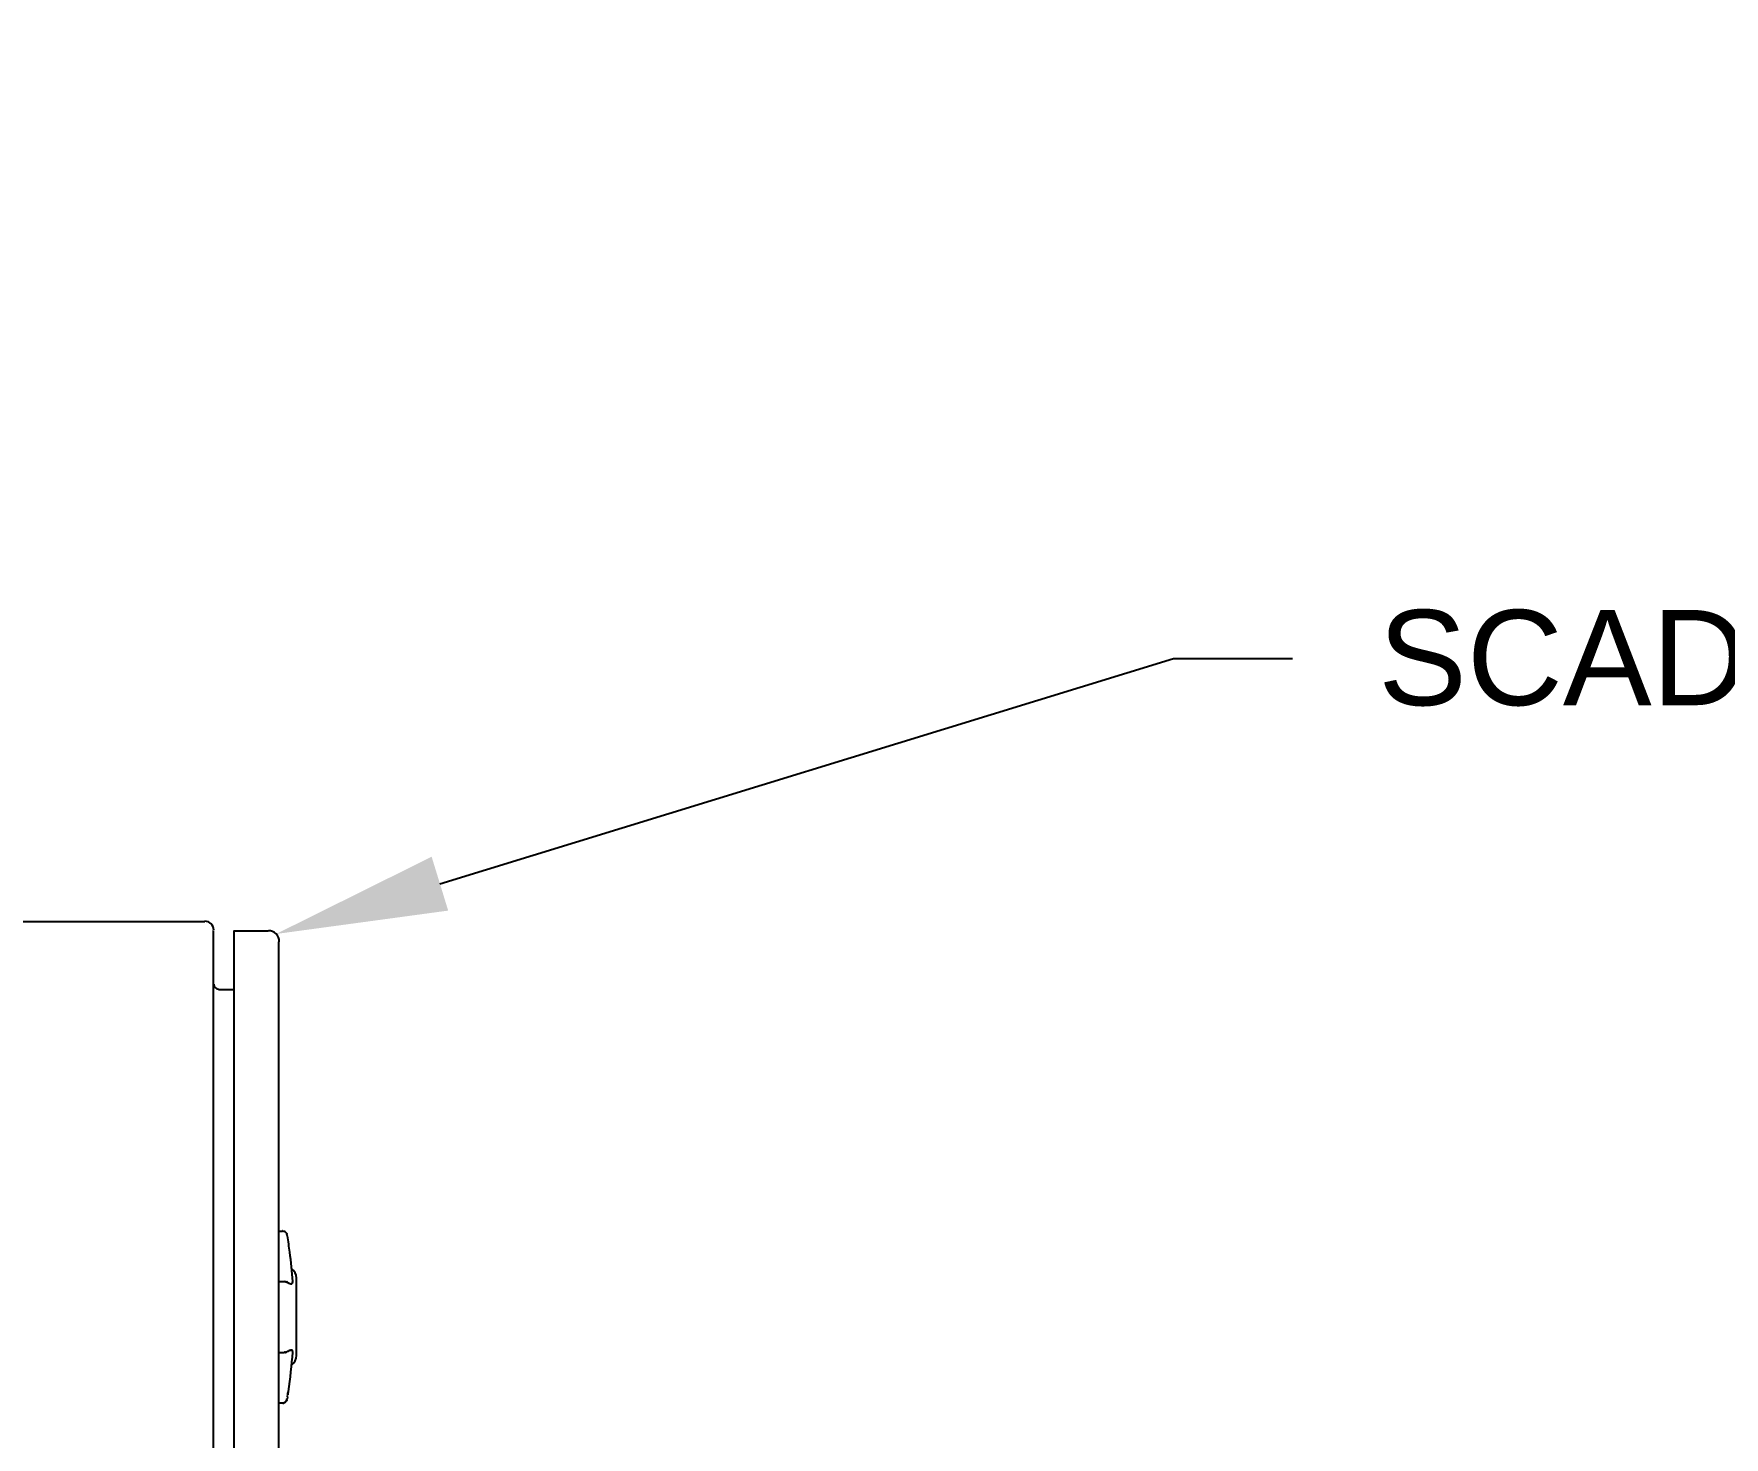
# Paper-space layout 'PV12-03 PCS AUX RACK DETAILS (2)' of a CAD drawing. Header units: feet. Extents: x 5 to 119, y -1 to 23.
# Drawn here: x 23.555 to 25.33, y 12.958 to 14.432 of the extents above; entities that cross this region are included whole.
import ezdxf
from ezdxf import colors
from ezdxf.entities.mleader import LeaderData, LeaderLine
from ezdxf.enums import TextEntityAlignment as Align
from ezdxf.math import Vec2, Vec3

# ---------------------------------------------------------------- set-up
doc = ezdxf.new("R2018")
doc.units = ezdxf.units.FT
doc.header["$MEASUREMENT"] = 0
doc.layers.add('E-EQPM-CAB', color=5, linetype='Continuous')
doc.layers.add('G-ANNO-TEXT', color=1, linetype='Continuous')
doc.styles.add('NEI-A', font='arial.ttf')

# ---------------------------------------------------------------- blocks, each defined once
blk = doc.blocks.new('DETAIL_TITLE')
at = {"style": 'NEI-A', "flags": 8}
blk.add_attdef('#', text='', height=0.25, dxfattribs=at).set_placement((0.5922, -0.5109), align=Align.MIDDLE_CENTER)
at = {"lineweight": 30, "flags": 104}
blk.add_attdef('DETAIL_TITLE', text='', height=0.25, dxfattribs=at).set_placement((0.9099, -0.5251), align=Align.BOTTOM_LEFT)
at = {"style": 'NEI-A'}
for tag, p in [('SCALE:', (0.9386, -0.7379)), ('1"_=_', (1.5474, -0.7379))]:
    blk.add_attdef(tag, text='', height=0.1094, dxfattribs=at).set_placement(p, align=Align.BOTTOM_LEFT)

psp = doc.layouts.new('PV12-03 PCS AUX RACK DETAILS (2)')

# ---------------------------------------------------------------- linework, layer by layer
at = {"layer": 'E-EQPM-CAB', "lineweight": 25}
for points in [[(23.7344, 13.4997), (23.1436, 13.4997)], [(23.7436, 11.5401), (23.7436, 13.4906)], [(23.8011, 13.4897), (23.7649, 13.4897), (23.7649, 13.4785), (23.7649, 11.5488), (23.7649, 11.5376), (23.8011, 11.5376)], [(23.8124, 11.5488), (23.8124, 13.4785)], [(23.749, 13.4285), (23.7649, 13.4285)], [(23.8124, 13.1747), (23.8157, 13.1747)], [(23.8224, 13.161), (23.8224, 13.161)], [(23.8232, 13.156), (23.8232, 13.156)], [(23.8236, 13.1514), (23.8236, 13.1514)], [(23.8178, 13.1214), (23.8124, 13.1214)], [(23.8182, 13.121), (23.8182, 13.121)], [(23.8219, 13.1201), (23.8219, 13.1201)], [(23.8265, 13.1206), (23.8265, 13.1206)], [(23.8307, 13.0439), (23.8307, 13.1251)], [(23.8124, 13.0472), (23.8178, 13.0472)], [(23.8207, 13.0485), (23.8207, 13.0485)], [(23.8219, 13.0485), (23.8219, 13.0485)], [(23.8219, 13.0481), (23.8219, 13.0481)], [(23.8257, 13.0335), (23.8257, 13.0335)], [(23.824, 13.0193), (23.824, 13.0193)], [(23.8207, 12.9993), (23.8207, 12.9993)], [(23.8207, 12.9993), (23.8207, 12.9993)], [(23.8207, 12.9985), (23.8207, 12.9985)], [(23.8207, 12.9985), (23.8207, 12.9985)], [(23.8211, 13.001), (23.8211, 13.0006)], [(23.8211, 13.0006), (23.8211, 13.0006)], [(23.8211, 12.9997), (23.8211, 12.9997)], [(23.8211, 12.9993), (23.8211, 12.9993)], [(23.8211, 12.9989), (23.8211, 12.9989)], [(23.8211, 12.9989), (23.8211, 12.9989)], [(23.8215, 13.0035), (23.8219, 13.0039), (23.8219, 13.0043), (23.8219, 13.0047)], [(23.8215, 13.0031), (23.8215, 13.0031)], [(23.8215, 13.001), (23.8215, 13.0014), (23.8215, 13.0018), (23.8215, 13.0022)], [(23.8219, 13.0056), (23.8219, 13.0056)], [(23.8219, 13.0051), (23.8219, 13.0051)], [(23.8219, 13.0047), (23.8219, 13.0047)], [(23.8219, 13.0039), (23.8219, 13.0039)], [(23.8224, 13.0076), (23.8224, 13.0076)], [(23.8224, 13.0072), (23.8224, 13.0072)], [(23.8232, 13.0126), (23.8232, 13.0126)], [(23.8157, 12.9939), (23.8124, 12.9939)], [(23.8157, 12.9943), (23.8157, 12.9943)], [(23.8157, 12.9939), (23.8157, 12.9939)], [(23.8161, 12.9943), (23.8161, 12.9943)], [(23.8161, 12.9939), (23.8161, 12.9939)]]:
    psp.add_lwpolyline(points, dxfattribs=at)
for points in [[(23.8166, 13.1747, 0.020121), (23.8164, 13.1747, -0.001902), (23.8169, 13.1747, 0.012392), (23.8167, 13.1747)], [(23.8196, 13.1731, 0.012355), (23.8195, 13.1733, 0.011543), (23.8193, 13.1735, 0.012772), (23.8191, 13.1737, 0.01296), (23.8189, 13.1738)], [(23.8206, 13.1722, 0.010709), (23.8205, 13.1724, 0.012317), (23.8203, 13.1725)], [(23.8269, 13.1219, 0.014586), (23.8238, 13.1525, 0.008274), (23.8213, 13.1698, 0.000426), (23.8211, 13.1705, 0.02261), (23.8209, 13.171)], [(23.8186, 13.1214, 0.000849), (23.8184, 13.1214, 0.008151), (23.8181, 13.1214, -0.006083), (23.8182, 13.1214)], [(23.8219, 13.0032, 0.000354), (23.822, 13.0041, 0.000495), (23.8222, 13.0054)]]:
    psp.add_lwpolyline(points, format="xyb", dxfattribs=at)
psp.add_lwpolyline([(23.8173, 13.1745, 0.01131), (23.8171, 13.1746, -0.010911)], format="xyb", close=True, dxfattribs=at)
for centre, radius, start, end in [((23.7346, 13.4908), 0.00938, 0.0004, 89.9996), ((23.8013, 13.4787), 0.0115, 0.0002, 89.9998), ((23.7492, 13.4341), 0.00521, 180.0014, 269.9986), ((23.8159, 13.1681), 0.00708, 87.5434, 89.9802), ((23.8167, 13.173), 0.00171, 80.1779, 82.3287), ((23.8159, 13.1694), 0.00533, 69.1674, 71.7727), ((23.8159, 13.1699), 0.00528, 66.3982, 69.1426), ((23.8158, 13.1693), 0.00547, 63.7743, 66.3359), ((23.8159, 13.1699), 0.0052, 60.8433, 63.6592), ((23.8159, 13.1695), 0.00526, 58.1254, 60.8687), ((23.8158, 13.1699), 0.00531, 55.2806, 58.0663), ((23.8157, 13.1698), 0.00546, 41.3713, 44.0678), ((23.8159, 13.1695), 0.00521, 38.4743, 41.2448), ((23.8158, 13.1699), 0.00533, 35.7193, 38.4593), ((23.8162, 13.1697), 0.00481, 32.8885, 35.81), ((23.8181, 13.1704), 0.00264, 14.3703, 21.9508), ((23.7792, 13.1547), 0.0447, 21.7706, 22.3179), ((23.8141, 13.1688), 0.00753, 25.369, 27.4108), ((23.8203, 13.1717), 0.000781, 21.7193, 25.8658), ((23.8171, 13.1043), 0.0171, 85.5183, 85.8826), ((23.8173, 13.1079), 0.0135, 84.3033, 84.7556), ((23.818, 13.1126), 0.00883, 83.5692, 84.2009), ((23.8177, 13.1125), 0.00884, 81.6452, 82.3163), ((23.8183, 13.1154), 0.00599, 82.7442, 83.6999), ((23.8181, 13.1133), 0.00812, 82.1728, 82.9143), ((23.8177, 13.1128), 0.00896, 79.7631, 80.4285), ((23.8181, 13.1131), 0.00868, 80.9846, 81.6616), ((23.8182, 13.115), 0.00638, 78.2623, 79.1188), ((23.8181, 13.1133), 0.0081, 80.4188, 81.1191), ((23.818, 13.1126), 0.00882, 79.0872, 79.7566), ((23.8181, 13.1132), 0.00818, 77.6727, 78.3662), ((23.8173, 13.1105), 0.011, 75.9926, 76.5066), ((23.818, 13.1129), 0.00886, 76.5123, 77.1771), ((23.8175, 13.1102), 0.0117, 77.1209, 77.6307), ((23.8177, 13.112), 0.00948, 74.0457, 74.6105), ((23.8181, 13.1123), 0.00909, 75.3103, 75.9616), ((23.818, 13.1133), 0.00811, 71.6427, 72.3259), ((23.8177, 13.112), 0.00938, 69.7412, 70.3311), ((23.8179, 13.1121), 0.00923, 69.2036, 69.8423), ((23.8183, 13.1136), 0.00819, 68.5114, 69.186), ((23.8197, 13.1167), 0.00433, 67.6467, 68.9282), ((23.8197, 13.1167), 0.0044, 65.7986, 66.7134), ((23.8237, 13.1247), 0.00443, 243.366, 244.474), ((23.8153, 13.1064), 0.0156, 65.167, 65.6505), ((23.8448, 13.166), 0.0511, 243.2168, 243.4053), ((23.8267, 13.1301), 0.0107, 245.1521, 245.8568), ((23.8281, 13.1326), 0.0136, 244.7943, 245.3109), ((23.8289, 13.1352), 0.016, 246.274, 246.7378), ((23.828, 13.133), 0.0137, 245.7211, 246.2372), ((23.828, 13.133), 0.0137, 246.8604, 247.3796), ((23.834, 13.1484), 0.0305, 248.4877, 248.7339), ((23.832, 13.1422), 0.0237, 247.4737, 247.775), ((23.818, 13.1254), 0.0127, 0.0001, 52.4166), ((23.8255, 13.1208), 0.00103, 306.0636, 309.5932), ((23.8254, 13.1208), 0.00109, 320.5641, 323.7813), ((23.8254, 13.1208), 0.00114, 323.7014, 326.8383), ((23.8253, 13.1209), 0.00128, 330.2518, 332.9), ((23.8246, 13.1212), 0.00194, 358.8115, 2.8826), ((23.826, 13.1206), 0.000864, 312.4901, 316.7347), ((23.8259, 13.1208), 0.00109, 309.7372, 313.1739), ((23.8257, 13.1209), 0.0013, 317.0932, 320.0491), ((23.8256, 13.1207), 0.00132, 327.1149, 330.4306), ((23.8254, 13.1208), 0.0015, 336.1779, 339.0827), ((23.8256, 13.1207), 0.00129, 333.1842, 336.4114), ((23.8253, 13.1207), 0.00168, 339.0406, 341.858), ((23.8223, 13.1212), 0.00461, 3.0594, 5.8566), ((23.8241, 13.1212), 0.00283, 353.5792, 355.2774), ((23.8238, 13.1212), 0.00318, 355.2321, 356.8221), ((23.8252, 13.1211), 0.00173, 348.7292, 351.3853), ((23.8256, 13.1207), 0.00138, 350.9866, 353.954), ((23.8253, 13.1208), 0.00169, 341.861, 344.2259), ((23.8252, 13.1207), 0.00174, 346.6829, 349.3303), ((23.8254, 13.1207), 0.00154, 344.2629, 347.0672), ((23.8282, 13.1331), 0.0144, 247.8685, 248.35), ((23.8286, 13.1345), 0.0158, 249.5204, 249.9753), ((23.8264, 13.1282), 0.00885, 249.9282, 250.6865), ((23.8279, 13.1326), 0.0134, 250.7644, 251.2946), ((23.8278, 13.1331), 0.0138, 252.0318, 252.5552), ((23.8288, 13.1355), 0.0165, 251.53, 251.9232), ((23.8262, 13.1271), 0.00768, 252.5609, 253.4276), ((23.8273, 13.1311), 0.0119, 253.3366, 253.9057), ((23.8258, 13.1262), 0.00692, 253.9724, 254.8888), ((23.8262, 13.1279), 0.00854, 254.8141, 255.6384), ((23.8266, 13.1294), 0.00977, 255.8609, 256.4898), ((23.8259, 13.1268), 0.00706, 258.414, 259.3298), ((23.827, 13.1301), 0.0109, 256.704, 257.3039), ((23.826, 13.1276), 0.00837, 259.5069, 260.1947), ((23.8259, 13.1252), 0.00584, 257.3389, 258.344), ((23.826, 13.1263), 0.00703, 260.4166, 261.3372), ((23.8253, 13.1225), 0.00278, 261.074, 263.0167), ((23.8255, 13.1239), 0.00458, 262.6844, 264.0027), ((23.8255, 13.1235), 0.00422, 265.5683, 266.9704), ((23.8254, 13.1222), 0.00247, 263.7955, 265.7688), ((23.8255, 13.1216), 0.00232, 266.5841, 268.8545), ((23.8255, 13.1245), 0.0048, 268.8191, 269.9361), ((23.8255, 13.1213), 0.00203, 269.999, 272.4305), ((23.8255, 13.1221), 0.00275, 272.3143, 274.2434), ((23.8255, 13.121), 0.00168, 274.0782, 276.9584), ((23.8255, 13.121), 0.00129, 278.7115, 281.984), ((23.8255, 13.121), 0.00131, 281.8469, 284.9537), ((23.8255, 13.1209), 0.00116, 284.7733, 287.9249), ((23.8255, 13.1213), 0.00199, 276.6325, 279.1833), ((23.8255, 13.1207), 0.000979, 291.2922, 295.1011), ((23.8255, 13.1208), 0.00149, 288.0534, 291.176), ((23.8259, 13.1209), 0.00116, 295.0786, 298.3661), ((23.8259, 13.1208), 0.00105, 298.7013, 302.4005), ((23.8259, 13.1208), 0.00103, 302.3037, 306.0356), ((23.8255, 13.0426), 0.0069, 111.9492, 112.6836), ((23.8255, 13.0434), 0.00643, 110.8763, 111.5917), ((23.826, 13.0423), 0.00745, 109.7195, 110.3856), ((23.8254, 13.0451), 0.00448, 106.6994, 107.6258), ((23.825, 13.0465), 0.0031, 102.4904, 103.733), ((23.8253, 13.0455), 0.00414, 103.7915, 104.7616), ((23.8253, 13.0456), 0.00415, 97.4567, 98.4318), ((23.8253, 13.047), 0.00275, 94.5492, 96.0219), ((23.8254, 13.0463), 0.0034, 93.8009, 94.8863), ((23.8254, 13.0468), 0.00292, 92.9963, 94.2057), ((23.8255, 13.0484), 0.000903, 75.2565, 77.9908), ((23.8254, 13.0476), 0.00215, 77.7214, 79.2673), ((23.8255, 13.0484), 0.00135, 73.3483, 75.604), ((23.8259, 13.0484), 0.000901, 67.9872, 70.7786), ((23.8259, 13.0487), 0.00101, 66.129, 68.7815), ((23.8258, 13.0485), 0.00125, 63.3235, 65.3914), ((23.826, 13.0489), 0.00084, 56.1329, 59.0587), ((23.8258, 13.0486), 0.0012, 58.6325, 60.7771), ((23.8261, 13.0486), 0.000663, 60.367, 64.0665), ((23.8261, 13.049), 0.000694, 52.9442, 56.6468), ((23.8259, 13.0487), 0.00103, 49.3099, 51.6512), ((23.818, 13.0624), 0.0148, 270.1757, 270.6946), ((23.818, 13.0515), 0.00429, 270.9625, 271.931), ((23.818, 13.0561), 0.0085, 272.5303, 273.2143), ((23.818, 13.0558), 0.00819, 273.9327, 274.6547), ((23.818, 13.0561), 0.00849, 274.6142, 275.2975), ((23.8177, 13.0559), 0.00827, 276.4592, 277.1944), ((23.8181, 13.0558), 0.00811, 275.2875, 275.9898), ((23.8179, 13.0567), 0.00908, 277.0802, 277.6989), ((23.8178, 13.0562), 0.00858, 279.0461, 279.7289), ((23.8182, 13.0547), 0.00708, 277.7456, 278.5473), ((23.8179, 13.055), 0.00731, 280.261, 281.0624), ((23.8178, 13.058), 0.0108, 278.3811, 278.9403), ((23.8184, 13.0543), 0.00665, 279.4763, 280.3129), ((23.8182, 13.0553), 0.00764, 280.7824, 281.5012), ((23.8179, 13.0565), 0.00885, 282.7117, 283.3771), ((23.8186, 13.0533), 0.00552, 285.012, 286.0385), ((23.8178, 13.0562), 0.00848, 285.7346, 286.4095), ((23.8182, 13.056), 0.00835, 283.1815, 283.8624), ((23.818, 13.0562), 0.00895, 283.9278, 284.5833), ((23.8188, 13.0535), 0.00579, 284.4319, 285.4316), ((23.818, 13.0562), 0.00848, 286.9868, 287.6607), ((23.8174, 13.0585), 0.0109, 286.4545, 286.9865), ((23.8178, 13.0572), 0.0094, 289.3205, 289.9554), ((23.8177, 13.0571), 0.00941, 289.8955, 290.4842), ((23.8431, 12.9932), 0.0593, 111.6553, 111.831), ((23.8175, 13.0575), 0.0101, 290.3276, 290.9369), ((23.8192, 13.0538), 0.00573, 291.6437, 293.2365), ((23.8171, 13.0581), 0.0107, 293.1985, 294.4925), ((23.8322, 13.0278), 0.023, 116.4298, 116.9139), ((23.8267, 13.0392), 0.0102, 115.6354, 116.3604), ((23.8255, 13.0417), 0.0075, 113.4108, 114.09), ((23.2998, 13.0845), 0.5284, 351.4906, 356.0016), ((23.818, 13.0441), 0.0127, 307.5834, 359.9999), ((23.8254, 13.0484), 0.00107, 3.6664, 6.3897), ((23.8257, 13.0484), 0.00127, 6.6211, 9.1664), ((23.826, 13.0484), 0.000958, 4.8452, 7.7337), ((23.8238, 13.0483), 0.0031, 359.8102, 0.9488), ((23.8233, 13.0482), 0.00361, 358.0581, 359.1015), ((23.8223, 13.048), 0.00466, 354.9772, 355.9227), ((23.8084, 13.0013), 0.0129, 350.3807, 350.9388), ((23.8147, 13.0008), 0.00667, 350.4932, 351.2645), ((23.8247, 12.9997), 0.0033, 170.1694, 171.2656), ((23.8266, 12.9996), 0.00515, 170.3668, 171.2446), ((23.8073, 13.0047), 0.0144, 350.8652, 351.4104), ((23.8256, 13.0026), 0.00376, 170.4608, 171.447), ((23.8276, 13.0019), 0.00591, 170.7793, 171.6033), ((23.801, 13.0069), 0.0212, 350.908, 351.3217), ((23.8307, 13.0025), 0.00877, 170.8786, 171.5217), ((23.7923, 13.0103), 0.0301, 351.239, 351.6025), ((23.8324, 13.0035), 0.0104, 170.9584, 171.55), ((23.8052, 13.0069), 0.0171, 351.1355, 351.618), ((23.8159, 13.0013), 0.00698, 270.0013, 270.7567)]:
    psp.add_arc(centre, radius, start, end, dxfattribs=at)
for points in [[(23.8188, 13.1218), (23.8188, 13.1218), (23.8187, 13.1218), (23.8187, 13.1218)], [(23.8201, 13.1211), (23.8201, 13.1211), (23.8201, 13.1211), (23.82, 13.1211)], [(23.8206, 13.121), (23.8206, 13.121), (23.8205, 13.121), (23.8205, 13.121)], [(23.8206, 13.121), (23.8206, 13.121), (23.8205, 13.121), (23.8205, 13.121)], [(23.8207, 13.1209), (23.8207, 13.1209), (23.8206, 13.1209), (23.8206, 13.121)], [(23.8209, 13.1213), (23.8209, 13.1213), (23.8208, 13.1213), (23.8208, 13.1214)], [(23.8209, 13.1208), (23.8208, 13.1208), (23.8208, 13.1208), (23.8208, 13.1209)], [(23.8211, 13.1205), (23.8211, 13.1205), (23.8211, 13.1205), (23.8211, 13.1205)], [(23.8213, 13.1206), (23.8213, 13.1207), (23.8213, 13.1207), (23.8212, 13.1207)], [(23.8217, 13.1205), (23.8216, 13.1206), (23.8216, 13.1206), (23.8215, 13.1206)], [(23.8221, 13.1202), (23.8221, 13.1202), (23.8221, 13.1202), (23.8221, 13.1202)], [(23.823, 13.1202), (23.823, 13.1202), (23.8231, 13.1201), (23.8231, 13.1201)], [(23.8269, 13.1214), (23.8269, 13.1216), (23.8269, 13.1217), (23.8269, 13.1219)], [(23.8269, 13.121), (23.8269, 13.121), (23.8269, 13.1211), (23.8269, 13.1212)], [(23.8224, 13.0491), (23.8224, 13.0491), (23.8224, 13.049), (23.8224, 13.049)], [(23.8226, 13.0492), (23.8226, 13.0492), (23.8225, 13.0492), (23.8225, 13.0492)], [(23.8228, 13.049), (23.8228, 13.0489), (23.8228, 13.0489), (23.8228, 13.0489)], [(23.823, 13.0495), (23.823, 13.0494), (23.8229, 13.0494), (23.8229, 13.0494)], [(23.8231, 13.0491), (23.823, 13.0491), (23.823, 13.0491), (23.823, 13.0491)], [(23.8233, 13.0492), (23.8233, 13.0492), (23.8232, 13.0492), (23.8232, 13.0491)], [(23.8233, 13.049), (23.8233, 13.049), (23.8233, 13.049), (23.8232, 13.049)], [(23.8233, 13.0491), (23.8233, 13.0491), (23.8233, 13.0491), (23.8233, 13.0491)], [(23.8235, 13.0495), (23.8235, 13.0495), (23.8235, 13.0495), (23.8235, 13.0495)], [(23.8237, 13.0493), (23.8236, 13.0493), (23.8236, 13.0493), (23.8236, 13.0493)], [(23.8238, 13.0493), (23.8238, 13.0493), (23.8238, 13.0493), (23.8237, 13.0493)], [(23.8237, 13.0493), (23.8237, 13.0493), (23.8237, 13.0493), (23.8237, 13.0493)], [(23.8238, 13.049), (23.8237, 13.049), (23.8237, 13.049), (23.8237, 13.049)], [(23.8239, 13.0494), (23.8238, 13.0494), (23.8238, 13.0494), (23.8238, 13.0494)], [(23.8239, 13.0494), (23.8239, 13.0494), (23.8239, 13.0494), (23.8238, 13.0494)], [(23.8241, 13.0493), (23.8241, 13.0493), (23.824, 13.0493), (23.824, 13.0493)], [(23.8242, 13.0494), (23.8241, 13.0494), (23.8241, 13.0494), (23.8241, 13.0494)], [(23.8242, 13.0494), (23.8242, 13.0494), (23.8241, 13.0494), (23.8241, 13.0494)], [(23.8245, 13.0496), (23.8245, 13.0496), (23.8244, 13.0496), (23.8244, 13.0496)], [(23.8246, 13.0496), (23.8246, 13.0496), (23.8245, 13.0496), (23.8245, 13.0496)], [(23.8246, 13.0492), (23.8246, 13.0492), (23.8246, 13.0492), (23.8245, 13.0492)], [(23.8245, 13.0492), (23.8245, 13.0492), (23.8245, 13.0492), (23.8245, 13.0492)], [(23.8245, 13.0491), (23.8245, 13.0491), (23.8245, 13.0491), (23.8245, 13.0491)], [(23.8247, 13.0491), (23.8246, 13.0491), (23.8246, 13.0491), (23.8246, 13.0491)], [(23.8248, 13.0493), (23.8248, 13.0493), (23.8248, 13.0492), (23.8247, 13.0492)], [(23.8249, 13.0497), (23.8249, 13.0496), (23.8249, 13.0496), (23.8248, 13.0496)], [(23.825, 13.0497), (23.825, 13.0497), (23.825, 13.0497), (23.825, 13.0497)], [(23.8252, 13.0497), (23.8252, 13.0497), (23.8251, 13.0497), (23.8251, 13.0497)], [(23.8254, 13.0493), (23.8254, 13.0493), (23.8253, 13.0493), (23.8253, 13.0493)], [(23.8255, 13.0497), (23.8255, 13.0497), (23.8254, 13.0497), (23.8254, 13.0497)], [(23.8254, 13.0497), (23.8254, 13.0497), (23.8254, 13.0497), (23.8254, 13.0497)], [(23.8255, 13.0497), (23.8255, 13.0497), (23.8255, 13.0497), (23.8255, 13.0497)], [(23.8256, 13.0493), (23.8256, 13.0493), (23.8255, 13.0493), (23.8255, 13.0493)], [(23.8256, 13.0497), (23.8256, 13.0497), (23.8256, 13.0497), (23.8256, 13.0497)], [(23.8256, 13.0497), (23.8256, 13.0497), (23.8256, 13.0497), (23.8256, 13.0497)], [(23.8258, 13.0497), (23.8257, 13.0497), (23.8257, 13.0497), (23.8257, 13.0497)], [(23.8257, 13.0497), (23.8257, 13.0497), (23.8257, 13.0497), (23.8257, 13.0497)], [(23.8258, 13.0493), (23.8257, 13.0493), (23.8257, 13.0493), (23.8257, 13.0493)], [(23.8258, 13.0497), (23.8258, 13.0497), (23.8258, 13.0497), (23.8258, 13.0497)], [(23.8261, 13.0491), (23.8261, 13.0491), (23.8261, 13.0491), (23.8261, 13.0491)], [(23.8262, 13.0493), (23.8262, 13.0493), (23.8262, 13.0493), (23.8262, 13.0493)], [(23.8262, 13.049), (23.8262, 13.049), (23.8262, 13.049), (23.8262, 13.0491)], [(23.8263, 13.049), (23.8262, 13.049), (23.8262, 13.049), (23.8262, 13.049)], [(23.8263, 13.0489), (23.8263, 13.049), (23.8263, 13.049), (23.8263, 13.049)], [(23.8266, 13.0494), (23.8266, 13.0494), (23.8266, 13.0494), (23.8266, 13.0494)], [(23.8266, 13.0492), (23.8266, 13.0492), (23.8266, 13.0492), (23.8266, 13.0492)], [(23.8267, 13.049), (23.8267, 13.049), (23.8267, 13.049), (23.8267, 13.0491)], [(23.8267, 13.0491), (23.8267, 13.0491), (23.8267, 13.0491), (23.8267, 13.0491)], [(23.8267, 13.0491), (23.8267, 13.0491), (23.8267, 13.0491), (23.8267, 13.0491)], [(23.8268, 13.049), (23.8268, 13.049), (23.8267, 13.049), (23.8267, 13.049)], [(23.8268, 13.0489), (23.8268, 13.049), (23.8268, 13.049), (23.8268, 13.049)], [(23.8178, 13.0479), (23.8179, 13.0479), (23.818, 13.0479), (23.8181, 13.0479)], [(23.8184, 13.0476), (23.8184, 13.0476), (23.8184, 13.0476), (23.8184, 13.0476)], [(23.8185, 13.0477), (23.8185, 13.0477), (23.8186, 13.0477), (23.8186, 13.0477)], [(23.8186, 13.0473), (23.8186, 13.0473), (23.8186, 13.0473), (23.8187, 13.0473)], [(23.8194, 13.0478), (23.8195, 13.0478), (23.8195, 13.0478), (23.8195, 13.0479)], [(23.8197, 13.0479), (23.8198, 13.0479), (23.8198, 13.0479), (23.8198, 13.0479)], [(23.8207, 13.0482), (23.8208, 13.0482), (23.8208, 13.0482), (23.8208, 13.0482)], [(23.8207, 13.0477), (23.8207, 13.0477), (23.8207, 13.0477), (23.8208, 13.0477)], [(23.8209, 13.0481), (23.8209, 13.0481), (23.821, 13.0481), (23.821, 13.0481)], [(23.8221, 13.0487), (23.8221, 13.0487), (23.822, 13.0486), (23.822, 13.0486)], [(23.8222, 13.0484), (23.8222, 13.0484), (23.8222, 13.0484), (23.8221, 13.0484)], [(23.8223, 13.0487), (23.8223, 13.0487), (23.8223, 13.0487), (23.8223, 13.0487)], [(23.8224, 13.0486), (23.8224, 13.0486), (23.8223, 13.0486), (23.8223, 13.0486)], [(23.823, 13.0488), (23.8229, 13.0488), (23.8229, 13.0488), (23.8229, 13.0488)], [(23.8263, 13.0489), (23.8263, 13.0489), (23.8263, 13.0489), (23.8263, 13.0489)], [(23.8265, 13.0487), (23.8265, 13.0487), (23.8265, 13.0487), (23.8265, 13.0487)], [(23.8265, 13.0486), (23.8265, 13.0486), (23.8265, 13.0486), (23.8265, 13.0486)], [(23.8265, 13.0484), (23.8265, 13.0484), (23.8265, 13.0484), (23.8265, 13.0484)], [(23.8265, 13.0483), (23.8265, 13.0483), (23.8265, 13.0483), (23.8265, 13.0483)], [(23.8268, 13.0488), (23.8268, 13.0488), (23.8268, 13.0488), (23.8268, 13.0489)], [(23.8268, 13.0489), (23.8268, 13.0489), (23.8268, 13.0489), (23.8268, 13.0489)], [(23.8268, 13.0489), (23.8268, 13.0489), (23.8268, 13.0489), (23.8268, 13.0489)], [(23.8269, 13.0488), (23.8269, 13.0488), (23.8268, 13.0488), (23.8268, 13.0488)], [(23.8269, 13.0487), (23.8269, 13.0487), (23.8269, 13.0488), (23.8269, 13.0488)], [(23.8269, 13.0487), (23.8269, 13.0487), (23.8269, 13.0487), (23.8269, 13.0487)], [(23.8269, 13.0486), (23.8269, 13.0487), (23.8269, 13.0487), (23.8269, 13.0487)], [(23.8269, 13.0485), (23.8269, 13.0486), (23.8269, 13.0486), (23.8269, 13.0486)], [(23.8269, 13.0486), (23.8269, 13.0486), (23.8269, 13.0486), (23.8269, 13.0486)], [(23.8269, 13.0484), (23.8269, 13.0484), (23.8269, 13.0484), (23.8269, 13.0484)], [(23.8269, 13.0482), (23.8269, 13.0482), (23.8269, 13.0482), (23.8269, 13.0483)], [(23.8269, 13.0481), (23.8269, 13.0481), (23.8269, 13.0481), (23.8269, 13.0482)], [(23.8269, 13.0478), (23.8269, 13.0478), (23.8269, 13.0478), (23.8269, 13.0478)], [(23.8269, 13.0477), (23.8269, 13.0477), (23.8269, 13.0477), (23.8269, 13.0477)], [(23.827, 13.0478), (23.827, 13.0479), (23.827, 13.0479), (23.827, 13.0479)], [(23.8194, 12.9957), (23.8194, 12.9957), (23.8194, 12.9957), (23.8194, 12.9957)], [(23.8195, 12.9959), (23.8195, 12.9959), (23.8195, 12.9959), (23.8196, 12.9959)], [(23.8195, 12.9957), (23.8195, 12.9958), (23.8195, 12.9958), (23.8195, 12.9958)], [(23.8195, 12.9957), (23.8195, 12.9957), (23.8195, 12.9957), (23.8195, 12.9957)], [(23.8196, 12.9959), (23.8196, 12.9959), (23.8196, 12.9959), (23.8196, 12.9959)], [(23.8196, 12.9958), (23.8196, 12.9958), (23.8196, 12.9958), (23.8197, 12.9958)], [(23.8196, 12.9958), (23.8196, 12.9958), (23.8196, 12.9958), (23.8196, 12.9958)], [(23.8196, 12.9957), (23.8196, 12.9957), (23.8196, 12.9957), (23.8196, 12.9957)], [(23.8197, 12.9963), (23.8197, 12.9963), (23.8197, 12.9963), (23.8197, 12.9964)], [(23.8197, 12.9957), (23.8197, 12.9957), (23.8197, 12.9957), (23.8197, 12.9957)], [(23.8198, 12.996), (23.8198, 12.996), (23.8198, 12.996), (23.8198, 12.9961)], [(23.8198, 12.9957), (23.8198, 12.9957), (23.8198, 12.9957), (23.8198, 12.9957)], [(23.8199, 12.9962), (23.82, 12.9962), (23.82, 12.9963), (23.82, 12.9963)], [(23.8199, 12.9962), (23.8199, 12.9962), (23.8199, 12.9962), (23.8199, 12.9962)], [(23.8199, 12.996), (23.8199, 12.996), (23.8199, 12.996), (23.8199, 12.996)], [(23.8199, 12.9959), (23.8199, 12.9959), (23.8199, 12.9959), (23.8199, 12.9959)], [(23.8199, 12.9959), (23.82, 12.9959), (23.82, 12.9959), (23.82, 12.9959)], [(23.82, 12.9962), (23.82, 12.9962), (23.82, 12.9962), (23.82, 12.9962)], [(23.82, 12.9962), (23.82, 12.9962), (23.82, 12.9962), (23.82, 12.9962)], [(23.82, 12.9958), (23.82, 12.9958), (23.82, 12.9958), (23.8201, 12.9958)], [(23.82, 12.9957), (23.82, 12.9957), (23.82, 12.9957), (23.82, 12.9957)], [(23.8201, 12.9969), (23.8201, 12.9969), (23.8201, 12.9969), (23.8201, 12.9969)], [(23.8201, 12.9965), (23.8201, 12.9965), (23.8201, 12.9965), (23.8201, 12.9965)], [(23.8201, 12.996), (23.8201, 12.996), (23.8201, 12.9961), (23.8201, 12.9961)], [(23.8201, 12.996), (23.8201, 12.996), (23.8201, 12.996), (23.8201, 12.996)], [(23.8202, 12.9964), (23.8202, 12.9964), (23.8202, 12.9964), (23.8202, 12.9964)], [(23.8203, 12.9968), (23.8203, 12.9968), (23.8203, 12.9968), (23.8203, 12.9968)], [(23.8203, 12.9966), (23.8203, 12.9966), (23.8203, 12.9966), (23.8203, 12.9966)], [(23.8203, 12.9965), (23.8203, 12.9965), (23.8203, 12.9965), (23.8203, 12.9965)], [(23.8203, 12.9963), (23.8203, 12.9963), (23.8203, 12.9963), (23.8203, 12.9963)], [(23.8203, 12.9963), (23.8203, 12.9963), (23.8203, 12.9963), (23.8203, 12.9963)], [(23.8204, 12.9969), (23.8204, 12.9969), (23.8204, 12.997), (23.8204, 12.997)], [(23.8204, 12.9968), (23.8204, 12.9969), (23.8204, 12.9969), (23.8205, 12.9969)], [(23.8204, 12.9969), (23.8204, 12.9969), (23.8204, 12.9969), (23.8204, 12.9969)], [(23.8204, 12.9968), (23.8204, 12.9968), (23.8204, 12.9969), (23.8204, 12.9969)], [(23.8204, 12.9965), (23.8205, 12.9965), (23.8205, 12.9965), (23.8205, 12.9965)], [(23.8204, 12.9964), (23.8204, 12.9964), (23.8204, 12.9964), (23.8204, 12.9964)], [(23.8204, 12.9961), (23.8204, 12.9961), (23.8204, 12.9961), (23.8204, 12.9962)], [(23.8205, 12.9971), (23.8205, 12.9971), (23.8205, 12.9971), (23.8205, 12.9971)], [(23.8205, 12.997), (23.8205, 12.997), (23.8205, 12.997), (23.8205, 12.997)], [(23.8205, 12.9969), (23.8205, 12.9969), (23.8205, 12.9969), (23.8205, 12.9969)], [(23.8205, 12.9968), (23.8205, 12.9968), (23.8205, 12.9968), (23.8205, 12.9968)], [(23.8205, 12.9968), (23.8205, 12.9968), (23.8205, 12.9968), (23.8205, 12.9968)], [(23.8205, 12.9967), (23.8205, 12.9967), (23.8205, 12.9967), (23.8205, 12.9967)], [(23.8205, 12.9965), (23.8205, 12.9965), (23.8205, 12.9965), (23.8205, 12.9965)], [(23.8206, 12.9973), (23.8206, 12.9973), (23.8207, 12.9973), (23.8207, 12.9973)], [(23.8206, 12.9971), (23.8206, 12.9971), (23.8206, 12.9971), (23.8206, 12.9971)], [(23.8206, 12.997), (23.8206, 12.997), (23.8206, 12.997), (23.8206, 12.997)], [(23.8206, 12.9969), (23.8206, 12.997), (23.8206, 12.997), (23.8206, 12.997)], [(23.8206, 12.9969), (23.8206, 12.9969), (23.8206, 12.9969), (23.8206, 12.9969)], [(23.8207, 12.9975), (23.8207, 12.9976), (23.8207, 12.9976), (23.8207, 12.9976)], [(23.8207, 12.9974), (23.8207, 12.9974), (23.8207, 12.9974), (23.8207, 12.9975)], [(23.8207, 12.9972), (23.8207, 12.9972), (23.8207, 12.9972), (23.8207, 12.9972)], [(23.8207, 12.9971), (23.8207, 12.9971), (23.8207, 12.9971), (23.8207, 12.9971)], [(23.8207, 12.9971), (23.8207, 12.9971), (23.8207, 12.9971), (23.8207, 12.9971)], [(23.8208, 12.9987), (23.8208, 12.9987), (23.8208, 12.9987), (23.8208, 12.9987)], [(23.8208, 12.9986), (23.8208, 12.9986), (23.8208, 12.9986), (23.8208, 12.9986)], [(23.8208, 12.9983), (23.8208, 12.9983), (23.8208, 12.9983), (23.8208, 12.9984)], [(23.8208, 12.9981), (23.8208, 12.9981), (23.8209, 12.9981), (23.8209, 12.9981)], [(23.8208, 12.9979), (23.8208, 12.9979), (23.8209, 12.998), (23.8209, 12.998)], [(23.8208, 12.9979), (23.8208, 12.9979), (23.8209, 12.9979), (23.8209, 12.9979)], [(23.8208, 12.9978), (23.8208, 12.9978), (23.8208, 12.9978), (23.8208, 12.9978)], [(23.8208, 12.9977), (23.8208, 12.9977), (23.8208, 12.9977), (23.8208, 12.9978)], [(23.8208, 12.9977), (23.8208, 12.9977), (23.8208, 12.9977), (23.8208, 12.9977)], [(23.8208, 12.9976), (23.8208, 12.9977), (23.8208, 12.9977), (23.8208, 12.9977)], [(23.8208, 12.9976), (23.8208, 12.9976), (23.8208, 12.9976), (23.8208, 12.9976)], [(23.8208, 12.9974), (23.8208, 12.9974), (23.8208, 12.9974), (23.8208, 12.9974)], [(23.8208, 12.9964), (23.8208, 12.9965), (23.8208, 12.9965), (23.8208, 12.9965)], [(23.8209, 12.9998), (23.8209, 12.9998), (23.8209, 12.9998), (23.8209, 12.9998)], [(23.8209, 12.9989), (23.8209, 12.9989), (23.8209, 12.9989), (23.8209, 12.9989)], [(23.8209, 12.9981), (23.8209, 12.9982), (23.8209, 12.9982), (23.8209, 12.9982)], [(23.8209, 12.9981), (23.8209, 12.9981), (23.8209, 12.9981), (23.8209, 12.9981)], [(23.8209, 12.9981), (23.8209, 12.9981), (23.8209, 12.9981), (23.8209, 12.9981)], [(23.8209, 12.9979), (23.8209, 12.9979), (23.8209, 12.9979), (23.8209, 12.9979)], [(23.8209, 12.9979), (23.8209, 12.9979), (23.8209, 12.9979), (23.8209, 12.9979)], [(23.8209, 12.9969), (23.821, 12.9969), (23.821, 12.997), (23.821, 12.997)], [(23.821, 12.9991), (23.821, 12.9991), (23.821, 12.9991), (23.821, 12.9991)], [(23.821, 12.9987), (23.821, 12.9986), (23.821, 12.9986), (23.821, 12.9986)], [(23.821, 12.9986), (23.821, 12.9986), (23.821, 12.9985), (23.821, 12.9985)], [(23.821, 12.9986), (23.821, 12.9986), (23.821, 12.9986), (23.821, 12.9986)], [(23.821, 12.9985), (23.821, 12.9984), (23.821, 12.9984), (23.821, 12.9984)], [(23.821, 12.9985), (23.821, 12.9985), (23.821, 12.9985), (23.821, 12.9985)], [(23.821, 12.9984), (23.821, 12.9984), (23.821, 12.9984), (23.821, 12.9984)], [(23.821, 12.9983), (23.821, 12.9983), (23.821, 12.9983), (23.821, 12.9983)], [(23.821, 12.9982), (23.821, 12.9983), (23.821, 12.9983), (23.821, 12.9983)], [(23.821, 12.9982), (23.821, 12.9982), (23.821, 12.9982), (23.821, 12.9982)], [(23.821, 12.998), (23.821, 12.998), (23.821, 12.998), (23.821, 12.9981)], [(23.821, 12.9971), (23.821, 12.9971), (23.821, 12.9971), (23.821, 12.9971)], [(23.8211, 12.9991), (23.8211, 12.9991), (23.8211, 12.9991), (23.8211, 12.9991)], [(23.8212, 12.999), (23.8212, 12.999), (23.8211, 12.9989), (23.8211, 12.9989)], [(23.8211, 12.9988), (23.8211, 12.9988), (23.8211, 12.9987), (23.8211, 12.9987)], [(23.8211, 12.9987), (23.8211, 12.9987), (23.8211, 12.9987), (23.8211, 12.9987)], [(23.8211, 12.9986), (23.8211, 12.9986), (23.8211, 12.9986), (23.8211, 12.9986)], [(23.8211, 12.9986), (23.8211, 12.9986), (23.8211, 12.9985), (23.8211, 12.9985)], [(23.8211, 12.9986), (23.8211, 12.9986), (23.8211, 12.9986), (23.8211, 12.9986)], [(23.8211, 12.9985), (23.8211, 12.9985), (23.8211, 12.9985), (23.8211, 12.9986)], [(23.8211, 12.9985), (23.8211, 12.9985), (23.8211, 12.9985), (23.8211, 12.9985)], [(23.8211, 12.9985), (23.8211, 12.9985), (23.8211, 12.9985), (23.8211, 12.9985)], [(23.8211, 12.9984), (23.8211, 12.9984), (23.8211, 12.9984), (23.8211, 12.9984)], [(23.8211, 12.9981), (23.8211, 12.9981), (23.8211, 12.9981), (23.8211, 12.9981)], [(23.8211, 12.9981), (23.8212, 12.9981), (23.8212, 12.9981), (23.8212, 12.9981)], [(23.8212, 13.0009), (23.8212, 13.0009), (23.8213, 13.001), (23.8213, 13.001)], [(23.8212, 12.9987), (23.8212, 12.9987), (23.8212, 12.9987), (23.8212, 12.9987)], [(23.8212, 12.9984), (23.8212, 12.9984), (23.8212, 12.9984), (23.8212, 12.9984)], [(23.8212, 12.9983), (23.8212, 12.9983), (23.8212, 12.9983), (23.8212, 12.9983)], [(23.8212, 12.9982), (23.8212, 12.9982), (23.8212, 12.9982), (23.8212, 12.9982)], [(23.8212, 12.9979), (23.8212, 12.998), (23.8212, 12.998), (23.8212, 12.998)], [(23.8212, 12.9979), (23.8212, 12.9979), (23.8212, 12.9979), (23.8212, 12.9979)], [(23.8212, 12.9977), (23.8212, 12.9977), (23.8212, 12.9977), (23.8212, 12.9977)], [(23.8213, 13), (23.8214, 13), (23.8214, 13.0001), (23.8214, 13.0001)], [(23.8213, 12.9998), (23.8213, 12.9998), (23.8213, 12.9999), (23.8213, 12.9999)], [(23.8213, 12.9994), (23.8213, 12.9994), (23.8213, 12.9994), (23.8213, 12.9994)], [(23.8213, 12.999), (23.8213, 12.999), (23.8213, 12.9991), (23.8213, 12.9991)], [(23.8213, 12.999), (23.8213, 12.999), (23.8213, 12.999), (23.8213, 12.999)], [(23.8213, 12.999), (23.8213, 12.999), (23.8213, 12.999), (23.8213, 12.999)], [(23.8213, 12.9987), (23.8213, 12.9987), (23.8213, 12.9987), (23.8213, 12.9987)], [(23.8214, 13.0007), (23.8214, 13.0007), (23.8214, 13.0007), (23.8214, 13.0007)], [(23.8214, 13.0003), (23.8214, 13.0003), (23.8214, 13.0003), (23.8214, 13.0004)], [(23.8214, 13), (23.8214, 13), (23.8214, 13.0001), (23.8214, 13.0001)], [(23.8214, 12.9998), (23.8214, 12.9998), (23.8214, 12.9998), (23.8214, 12.9998)], [(23.8214, 12.9995), (23.8214, 12.9995), (23.8214, 12.9995), (23.8214, 12.9996)], [(23.8214, 12.9988), (23.8214, 12.9988), (23.8214, 12.9988), (23.8214, 12.9988)], [(23.8214, 12.998), (23.8214, 12.998), (23.8214, 12.998), (23.8214, 12.998)], [(23.8215, 13.0011), (23.8215, 13.0012), (23.8215, 13.0012), (23.8215, 13.0012)], [(23.8215, 13.0008), (23.8215, 13.0008), (23.8215, 13.0008), (23.8215, 13.0008)], [(23.8216, 13.0002), (23.8215, 13.0002), (23.8215, 13.0001), (23.8215, 13.0001)], [(23.8216, 13.0034), (23.8216, 13.0034), (23.8216, 13.0035), (23.8216, 13.0035)], [(23.8216, 13.0024), (23.8216, 13.0024), (23.8216, 13.0024), (23.8216, 13.0025)], [(23.8216, 13.0018), (23.8216, 13.0018), (23.8216, 13.0018), (23.8216, 13.0018)], [(23.8216, 13.0016), (23.8216, 13.0016), (23.8216, 13.0016), (23.8216, 13.0016)], [(23.8216, 13.0014), (23.8216, 13.0014), (23.8216, 13.0014), (23.8216, 13.0014)], [(23.8216, 13.0012), (23.8216, 13.0013), (23.8216, 13.0013), (23.8217, 13.0013)], [(23.8217, 13.0048), (23.8217, 13.0048), (23.8217, 13.0048), (23.8217, 13.0049)], [(23.8217, 13.0026), (23.8217, 13.0026), (23.8217, 13.0027), (23.8217, 13.0027)], [(23.8218, 13.0029), (23.8218, 13.003), (23.8218, 13.003), (23.8218, 13.003)], [(23.8218, 13.0019), (23.8218, 13.0019), (23.8218, 13.0019), (23.8218, 13.0019)], [(23.8219, 13.0041), (23.8219, 13.0042), (23.8219, 13.0042), (23.8219, 13.0042)], [(23.8219, 13.0033), (23.8219, 13.0033), (23.8219, 13.0034), (23.8219, 13.0034)], [(23.8219, 13.0024), (23.8219, 13.0024), (23.8219, 13.0024), (23.8219, 13.0024)], [(23.822, 13.0041), (23.822, 13.0041), (23.822, 13.0041), (23.822, 13.0041)], [(23.8221, 13.0053), (23.8221, 13.0053), (23.8221, 13.0054), (23.8221, 13.0054)], [(23.8221, 13.0045), (23.8221, 13.0045), (23.8221, 13.0045), (23.8221, 13.0045)], [(23.8221, 13.0029), (23.8221, 13.003), (23.8221, 13.003), (23.8221, 13.003)], [(23.8221, 13.0027), (23.8221, 13.0027), (23.8221, 13.0027), (23.8221, 13.0028)], [(23.8222, 13.0054), (23.8222, 13.0054), (23.8222, 13.0055), (23.8222, 13.0055)], [(23.8222, 13.0051), (23.8222, 13.0051), (23.8222, 13.0052), (23.8223, 13.0052)], [(23.8223, 13.0049), (23.8223, 13.0049), (23.8223, 13.005), (23.8223, 13.005)], [(23.8224, 13.006), (23.8224, 13.0061), (23.8224, 13.0062), (23.8224, 13.0063)], [(23.8159, 12.9943), (23.816, 12.9943), (23.816, 12.9943), (23.816, 12.9943)], [(23.8163, 12.9939), (23.8163, 12.9939), (23.8163, 12.9939), (23.8163, 12.9939)], [(23.8164, 12.9939), (23.8164, 12.9939), (23.8164, 12.9939), (23.8164, 12.9939)], [(23.8165, 12.9943), (23.8165, 12.9943), (23.8165, 12.9943), (23.8165, 12.9943)], [(23.8165, 12.9939), (23.8165, 12.9939), (23.8165, 12.9939), (23.8165, 12.9939)], [(23.8166, 12.9943), (23.8166, 12.9943), (23.8167, 12.9943), (23.8167, 12.9944)], [(23.8166, 12.9943), (23.8167, 12.9943), (23.8167, 12.9943), (23.8167, 12.9943)], [(23.8166, 12.994), (23.8166, 12.994), (23.8166, 12.994), (23.8166, 12.994)], [(23.8166, 12.9939), (23.8166, 12.9939), (23.8167, 12.9939), (23.8167, 12.9939)], [(23.8166, 12.9939), (23.8167, 12.9939), (23.8167, 12.9939), (23.8167, 12.9939)], [(23.8166, 12.9939), (23.8166, 12.9939), (23.8166, 12.9939), (23.8166, 12.9939)], [(23.8167, 12.9943), (23.8168, 12.9943), (23.8168, 12.9943), (23.8168, 12.9943)], [(23.8167, 12.9943), (23.8167, 12.9943), (23.8167, 12.9943), (23.8167, 12.9943)], [(23.8167, 12.9941), (23.8167, 12.9941), (23.8167, 12.9941), (23.8167, 12.9941)], [(23.8168, 12.9943), (23.8168, 12.9943), (23.8168, 12.9943), (23.8168, 12.9943)], [(23.8168, 12.9943), (23.8168, 12.9943), (23.8168, 12.9943), (23.8168, 12.9943)], [(23.8168, 12.9941), (23.8169, 12.9941), (23.8169, 12.9941), (23.8169, 12.9941)], [(23.8169, 12.9944), (23.817, 12.9944), (23.817, 12.9944), (23.817, 12.9944)], [(23.8169, 12.994), (23.8169, 12.994), (23.8169, 12.994), (23.8169, 12.994)], [(23.817, 12.9945), (23.817, 12.9945), (23.817, 12.9945), (23.8171, 12.9945)], [(23.817, 12.9941), (23.817, 12.9941), (23.817, 12.9941), (23.817, 12.9941)], [(23.8171, 12.9945), (23.8172, 12.9945), (23.8172, 12.9945), (23.8172, 12.9945)], [(23.8171, 12.9944), (23.8172, 12.9944), (23.8172, 12.9944), (23.8172, 12.9944)], [(23.8171, 12.9943), (23.8171, 12.9943), (23.8171, 12.9943), (23.8172, 12.9943)], [(23.8171, 12.9941), (23.8171, 12.9941), (23.8171, 12.9941), (23.8171, 12.9941)], [(23.8172, 12.9946), (23.8172, 12.9946), (23.8172, 12.9946), (23.8172, 12.9946)], [(23.8172, 12.9944), (23.8172, 12.9944), (23.8172, 12.9944), (23.8172, 12.9944)], [(23.8172, 12.9943), (23.8172, 12.9943), (23.8172, 12.9943), (23.8172, 12.9943)], [(23.8173, 12.9945), (23.8173, 12.9945), (23.8173, 12.9945), (23.8174, 12.9945)], [(23.8173, 12.9941), (23.8174, 12.9941), (23.8174, 12.9941), (23.8174, 12.9941)], [(23.8174, 12.9945), (23.8174, 12.9945), (23.8174, 12.9945), (23.8175, 12.9945)], [(23.8174, 12.9944), (23.8174, 12.9944), (23.8174, 12.9944), (23.8175, 12.9944)], [(23.8174, 12.9944), (23.8174, 12.9944), (23.8174, 12.9944), (23.8174, 12.9944)], [(23.8175, 12.9944), (23.8175, 12.9944), (23.8175, 12.9944), (23.8175, 12.9944)], [(23.8175, 12.9944), (23.8175, 12.9944), (23.8175, 12.9944), (23.8176, 12.9944)], [(23.8175, 12.9944), (23.8175, 12.9944), (23.8175, 12.9944), (23.8175, 12.9944)], [(23.8176, 12.9946), (23.8177, 12.9946), (23.8177, 12.9946), (23.8177, 12.9946)], [(23.8176, 12.9944), (23.8176, 12.9945), (23.8176, 12.9945), (23.8176, 12.9945)], [(23.8176, 12.9944), (23.8176, 12.9944), (23.8177, 12.9944), (23.8177, 12.9944)], [(23.8177, 12.9945), (23.8178, 12.9945), (23.8178, 12.9945), (23.8178, 12.9945)], [(23.8177, 12.9944), (23.8177, 12.9944), (23.8177, 12.9944), (23.8177, 12.9944)], [(23.8178, 12.9947), (23.8178, 12.9947), (23.8178, 12.9947), (23.8178, 12.9947)], [(23.8178, 12.9947), (23.8178, 12.9947), (23.8178, 12.9947), (23.8178, 12.9947)], [(23.8178, 12.9945), (23.8178, 12.9945), (23.8178, 12.9945), (23.8178, 12.9945)], [(23.8179, 12.9946), (23.8179, 12.9947), (23.8179, 12.9947), (23.818, 12.9947)], [(23.8179, 12.9947), (23.8179, 12.9947), (23.8179, 12.9947), (23.8179, 12.9947)], [(23.8179, 12.9947), (23.8179, 12.9947), (23.8179, 12.9947), (23.8179, 12.9947)], [(23.8179, 12.9946), (23.8179, 12.9946), (23.8179, 12.9946), (23.8179, 12.9946)], [(23.818, 12.9949), (23.818, 12.9949), (23.8181, 12.9949), (23.8181, 12.9949)], [(23.818, 12.9947), (23.818, 12.9947), (23.818, 12.9947), (23.818, 12.9948)], [(23.8181, 12.9948), (23.8181, 12.9948), (23.8181, 12.9948), (23.8181, 12.9948)], [(23.8181, 12.9946), (23.8181, 12.9946), (23.8181, 12.9946), (23.8181, 12.9946)], [(23.8182, 12.9949), (23.8183, 12.9949), (23.8183, 12.9949), (23.8183, 12.9949)], [(23.8182, 12.9949), (23.8182, 12.9949), (23.8182, 12.9949), (23.8182, 12.9949)], [(23.8183, 12.9952), (23.8183, 12.9952), (23.8183, 12.9952), (23.8183, 12.9952)], [(23.8183, 12.9949), (23.8183, 12.9949), (23.8183, 12.9949), (23.8183, 12.9949)], [(23.8183, 12.9948), (23.8184, 12.9948), (23.8184, 12.9948), (23.8184, 12.9948)], [(23.8183, 12.9948), (23.8183, 12.9948), (23.8183, 12.9948), (23.8183, 12.9948)], [(23.8183, 12.9944), (23.8183, 12.9944), (23.8183, 12.9944), (23.8183, 12.9945)], [(23.8184, 12.995), (23.8184, 12.995), (23.8185, 12.995), (23.8185, 12.995)], [(23.8184, 12.9948), (23.8185, 12.9948), (23.8185, 12.9948), (23.8185, 12.9948)], [(23.8184, 12.9947), (23.8184, 12.9947), (23.8184, 12.9947), (23.8185, 12.9948)], [(23.8184, 12.9947), (23.8184, 12.9947), (23.8184, 12.9947), (23.8184, 12.9947)], [(23.8184, 12.9947), (23.8184, 12.9947), (23.8184, 12.9947), (23.8184, 12.9947)], [(23.8185, 12.995), (23.8185, 12.995), (23.8185, 12.995), (23.8185, 12.995)], [(23.8185, 12.9949), (23.8185, 12.9949), (23.8186, 12.9949), (23.8186, 12.9949)], [(23.8186, 12.995), (23.8186, 12.995), (23.8187, 12.995), (23.8187, 12.995)], [(23.8186, 12.9949), (23.8186, 12.995), (23.8186, 12.995), (23.8186, 12.995)], [(23.8186, 12.9949), (23.8186, 12.9949), (23.8186, 12.9949), (23.8186, 12.9949)], [(23.8188, 12.9951), (23.8188, 12.9951), (23.8188, 12.9951), (23.8188, 12.9951)], [(23.8188, 12.995), (23.8188, 12.995), (23.8188, 12.995), (23.8189, 12.995)], [(23.8189, 12.9952), (23.8189, 12.9952), (23.8189, 12.9952), (23.8189, 12.9953)], [(23.8189, 12.9953), (23.8189, 12.9953), (23.8189, 12.9953), (23.8189, 12.9953)], [(23.8189, 12.9948), (23.8189, 12.9948), (23.8189, 12.9949), (23.8189, 12.9949)], [(23.819, 12.9956), (23.819, 12.9956), (23.8191, 12.9956), (23.8191, 12.9956)], [(23.819, 12.9955), (23.819, 12.9955), (23.819, 12.9956), (23.819, 12.9956)], [(23.819, 12.9955), (23.819, 12.9955), (23.819, 12.9955), (23.8191, 12.9955)], [(23.819, 12.9953), (23.819, 12.9953), (23.819, 12.9953), (23.819, 12.9953)], [(23.819, 12.9951), (23.8191, 12.9951), (23.8191, 12.9951), (23.8191, 12.9951)], [(23.819, 12.9949), (23.819, 12.9949), (23.819, 12.9949), (23.819, 12.9949)], [(23.8191, 12.9954), (23.8191, 12.9954), (23.8191, 12.9954), (23.8192, 12.9955)], [(23.8191, 12.9954), (23.8191, 12.9954), (23.8191, 12.9954), (23.8191, 12.9954)], [(23.8191, 12.9954), (23.8191, 12.9954), (23.8191, 12.9954), (23.8191, 12.9954)], [(23.8191, 12.995), (23.8192, 12.995), (23.8192, 12.995), (23.8192, 12.9951)], [(23.8192, 12.9952), (23.8192, 12.9953), (23.8192, 12.9953), (23.8192, 12.9953)], [(23.8193, 12.995), (23.8193, 12.995), (23.8193, 12.995), (23.8193, 12.995)], [(23.8194, 12.9955), (23.8194, 12.9955), (23.8194, 12.9955), (23.8194, 12.9955)], [(23.8195, 12.9955), (23.8195, 12.9955), (23.8195, 12.9955), (23.8195, 12.9955)], [(23.8195, 12.9954), (23.8195, 12.9954), (23.8195, 12.9954), (23.8195, 12.9954)], [(23.8196, 12.9954), (23.8196, 12.9954), (23.8196, 12.9954), (23.8196, 12.9954)], [(23.8196, 12.9954), (23.8196, 12.9954), (23.8196, 12.9954), (23.8196, 12.9954)], [(23.8197, 12.9955), (23.8197, 12.9955), (23.8197, 12.9955), (23.8197, 12.9955)], [(23.8199, 12.9956), (23.8199, 12.9956), (23.8199, 12.9956), (23.8199, 12.9956)]]:
    psp.add_open_spline(points, degree=3, dxfattribs=at)

# ---------------------------------------------------------------- block references
at = {"layer": 'G-ANNO-TEXT'}
ref = psp.add_blockref('DETAIL_TITLE', (12.7033, 18.6044), dxfattribs=at)
lines = psp.add_mtext('{\\LSCADA RACK DETAIL PLAN VIEW}', dxfattribs={"layer": '0', "insert": (13.6132, 18.3792), "char_height": 4.710904, "attachment_point": 1})
ref.add_attrib('DETAIL_TITLE', '', (13.6132, 18.3792)).embed_mtext(lines)

# ---------------------------------------------------------------- leaders
ml = psp.add_multileader_mtext('Standard', dxfattribs=at)
ml.set_content('\\A1;SCADA ENCLOSURE', color=256, style='NEI-A')
ml.set_leader_properties()
ml.build(insert=Vec2(0, 0))
ml.multileader.update_dxf_attribs({"dogleg_length": 0.125, "arrow_head_size": 0.18})
ctx = ml.context
ctx.base_point, ctx.char_height, ctx.arrow_head_size, ctx.landing_gap_size, ctx.plane_origin = Vec3(24.8769, 13.7762), 0.1, 0.18, 0.09, Vec3(26.8653, 13.5453)
notes = []
notes.append((ctx, [(1, (1, 1, 0), (24.7519, 13.7762), (1, 0), 0.125, [(0, [(23.8094, 13.4868)], 0, [])])]))
ctx.mtext.insert, ctx.mtext.width, ctx.mtext.flow_direction = Vec3(24.9669, 13.8271), 1.38306, 5
for ctx, leaders in notes:
    for number, flags, end, landing, length, lines in leaders:
        leader = LeaderData()
        leader.index, (leader.has_last_leader_line, leader.has_dogleg_vector, leader.attachment_direction) = number, flags
        leader.last_leader_point, leader.dogleg_vector, leader.dogleg_length = Vec3(end), Vec3(landing), length
        for number, points, colour, breaks in lines:
            line = LeaderLine()
            line.index, line.vertices, line.color, line.breaks = number, Vec3.list(points), colors.encode_raw_color(colour), breaks
            leader.lines.append(line)
        ctx.leaders.append(leader)

doc.saveas('drawing.dxf')
